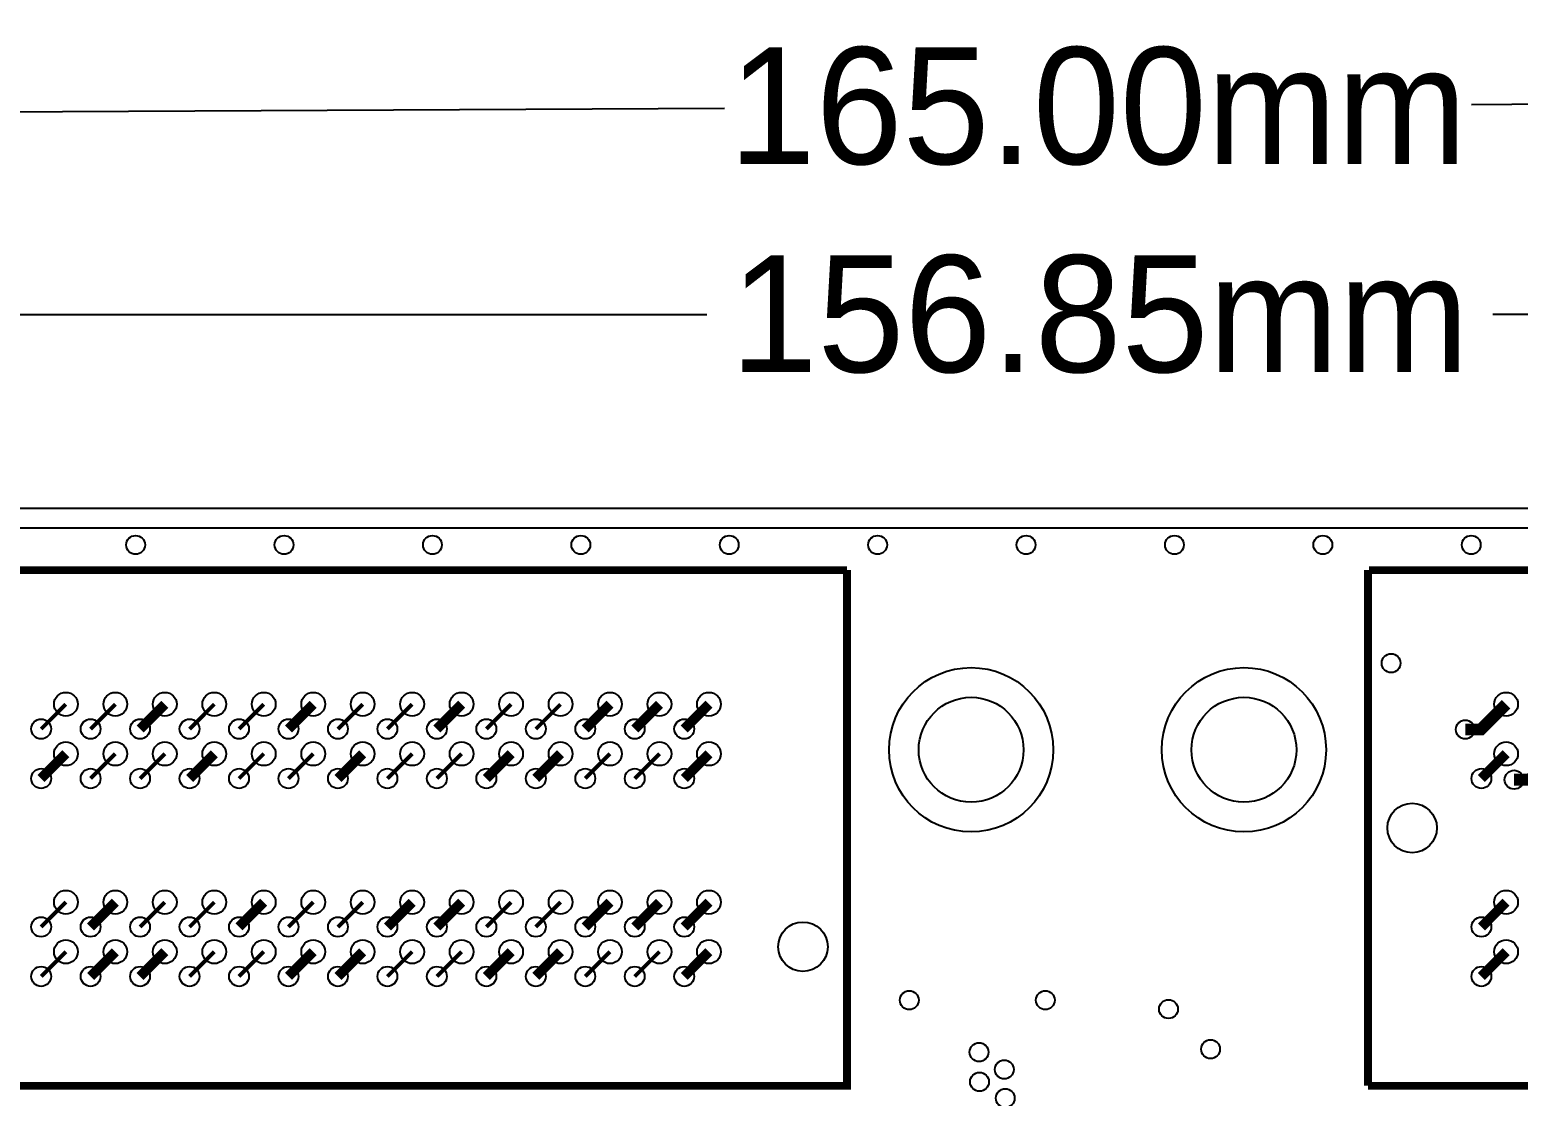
# Model space of a CAD drawing. Extents: x -17 to 168, y 0 to 127.
# Drawn here: x 55.02 to 93.23, y 99.91 to 127.28 of the extents above; entities that cross this region are included whole.
import ezdxf

# ---------------------------------------------------------------- set-up
doc = ezdxf.new("R2010")
doc.units = 0
doc.header["$MEASUREMENT"] = 0
doc.layers.get('0').update_dxf_attribs({"linetype": 'CONTINUOUS'})
doc.layers.get('Defpoints').update_dxf_attribs({"linetype": 'CONTINUOUS'})
for name, color, linetype in [('BG_OUTLINE', 130, 'CONTINUOUS'), ('ET_TOP', 123, 'CONTINUOUS'), ('PG_SILKSCREEN_TOP', 123, 'CONTINUOUS'), ('PIN_TOP', 4, 'CONTINUOUS'), ('RKI_ALL', 140, 'CONTINUOUS'), ('VC_TOP', 131, 'CONTINUOUS')]:
    doc.layers.add(name, color=color, linetype=linetype)
doc.dimstyles.get("Standard").update_dxf_attribs({"dimtxt": 0.18, "dimasz": 0.18, "dimexe": 0.18, "dimexo": 0.0625, "dimgap": 0.09, "dimtad": 0, "dimtih": 1, "dimtoh": 1, "dimdec": 4, "dimzin": 0, "dimdsep": 46, "dimtxsty": 'STANDARD', "dimcen": 0.09, "dimadec": 0, "dimazin": 0, "dimtfac": 1, "dimtdec": 4, "dimtofl": 0, "dimtmove": 0, "dimatfit": 3, "dimfxl": 1, "dimtolj": 1, "dimtzin": 0, "dimarcsym": 0})

# ---------------------------------------------------------------- blocks, each defined once
blk = doc.blocks.new('*D9')
at = {"layer": 'Defpoints', "color": 0, "linetype": 'Continuous', "transparency": 16777216}
for p in [(160.909, 119.971), (4.064, 110.936), (160.909, 110.936)]:
    blk.add_point(p, dxfattribs=at)
at = {"layer": 'VC_TOP', "color": 0, "linetype": 'Continuous', "lineweight": -2, "transparency": 16777216}
for p, q in [((4.064, 110.998), (4.064, 120.151)), ((160.909, 110.998), (160.909, 120.151)), ((7.064, 119.971), (72.396, 119.971)), ((157.909, 119.971), (92.576, 119.971))]:
    blk.add_line(p, q, dxfattribs=at)
at = {"layer": 'VC_TOP', "color": 0, "linetype": 'Continuous', "transparency": 16777216}
for points in [[(7.064, 120.471), (7.064, 119.471), (4.064, 119.971)], [(157.909, 120.471), (157.909, 119.471), (160.909, 119.971)]]:
    blk.add_solid(points, dxfattribs=at)
at = {"layer": 'VC_TOP', "color": 0, "linetype": 'Continuous', "transparency": 16777216, "insert": (82.486, 119.971), "char_height": 3, "attachment_point": 5}
blk.add_mtext('\\A1;156.85mm', dxfattribs=at)
blk = doc.blocks.new('*D10')
at = {"layer": 'Defpoints', "color": 0, "linetype": 'Continuous', "transparency": 16777216}
for p in [(164.94, 125.71), (165, 113.44), (0, 112.639)]:
    blk.add_point(p, dxfattribs=at)
at = {"layer": 'VC_TOP', "color": 0, "linetype": 'Continuous', "lineweight": -2, "transparency": 16777216}
for p, q in [((164.999, 113.503), (164.939, 125.89)), ((161.94, 125.695), (92.03, 125.356)), ((0, 112.702), (-0.06, 125.089)), ((2.94, 124.924), (72.85, 125.263))]:
    blk.add_line(p, q, dxfattribs=at)
at = {"layer": 'VC_TOP', "color": 0, "linetype": 'Continuous', "transparency": 16777216}
for points in [[(161.938, 126.195), (161.943, 125.195), (164.94, 125.71)], [(2.938, 125.424), (2.943, 124.424), (-0.06, 124.909)]]:
    blk.add_solid(points, dxfattribs=at)
at = {"layer": 'VC_TOP', "color": 0, "linetype": 'Continuous', "transparency": 16777216, "insert": (82.44, 125.31), "char_height": 3, "attachment_point": 5}
blk.add_mtext('\\A1;165.00mm', dxfattribs=at)

msp = doc.modelspace()

# ---------------------------------------------------------------- linework, layer by layer
at = {"linetype": 'Continuous'}
for centre in [(79.1845, 108.802195), (86.188499, 108.802195)]:
    msp.add_circle(centre, 1.3462, dxfattribs=at)
at = {"layer": 'BG_OUTLINE'}
msp.add_lwpolyline([(2.029968, 114.999795), (163.344352, 114.999795)], dxfattribs=at)
at = {"layer": 'ET_TOP'}
for points, const_width in [([(58.4835, 109.970595), (57.8485, 109.335595)], 0.254), ([(62.2935, 109.970595), (61.6585, 109.335595)], 0.254), ([(66.1035, 109.970595), (65.4685, 109.335595)], 0.254), ([(69.9135, 109.970595), (69.2785, 109.335595)], 0.254), ([(71.1835, 109.970595), (70.5485, 109.335595)], 0.254), ([(72.4535, 109.970595), (71.8185, 109.335595)], 0.254), ([(92.919499, 109.970595), (92.271799, 109.322895), (91.8718, 109.322895)], 0.3048), ([(55.9435, 109.970595), (55.3085, 109.335595)], 0.1016), ([(57.2135, 109.970595), (56.5785, 109.335595)], 0.1016), ([(59.7535, 109.970595), (59.1185, 109.335595)], 0.1016), ([(61.0235, 109.970595), (60.3885, 109.335595)], 0.1016), ([(63.5635, 109.970595), (62.9285, 109.335595)], 0.1016), ([(64.8335, 109.970595), (64.1985, 109.335595)], 0.1016), ([(67.3735, 109.970595), (66.7385, 109.335595)], 0.1016), ([(68.6435, 109.970595), (68.0085, 109.335595)], 0.1016), ([(55.9435, 108.700595), (55.3085, 108.065595)], 0.254), ([(57.2135, 108.700595), (56.5785, 108.065595)], 0.1016), ([(58.4835, 108.700595), (57.8485, 108.065595)], 0.1016), ([(59.7535, 108.700595), (59.1185, 108.065595)], 0.254), ([(61.0235, 108.700595), (60.3885, 108.065595)], 0.1016), ([(62.2935, 108.700595), (61.6585, 108.065595)], 0.1016), ([(63.5635, 108.700595), (62.9285, 108.065595)], 0.254), ([(64.8335, 108.700595), (64.1985, 108.065595)], 0.1016), ([(66.1035, 108.700595), (65.4685, 108.065595)], 0.1016), ([(67.3735, 108.700595), (66.7385, 108.065595)], 0.254), ([(68.6435, 108.700595), (68.0085, 108.065595)], 0.254), ([(69.9135, 108.700595), (69.2785, 108.065595)], 0.1016), ([(71.1835, 108.700595), (70.5485, 108.065595)], 0.1016), ([(72.4535, 108.700595), (71.8185, 108.065595)], 0.254), ([(92.919499, 108.700595), (92.284499, 108.065595)], 0.254), ([(94.189499, 108.700595), (93.522698, 108.033795), (93.122801, 108.033795)], 0.3048), ([(55.9435, 104.890595), (55.3085, 104.255595)], 0.1016), ([(57.2135, 104.890595), (56.5785, 104.255595)], 0.254), ([(58.4835, 104.890595), (57.8485, 104.255595)], 0.1016), ([(59.7535, 104.890595), (59.1185, 104.255595)], 0.1016), ([(61.0235, 104.890595), (60.3885, 104.255595)], 0.254), ([(62.2935, 104.890595), (61.6585, 104.255595)], 0.1016), ([(63.5635, 104.890595), (62.9285, 104.255595)], 0.1016), ([(64.8335, 104.890595), (64.1985, 104.255595)], 0.254), ([(66.1035, 104.890595), (65.4685, 104.255595)], 0.254), ([(67.3735, 104.890595), (66.7385, 104.255595)], 0.1016), ([(68.6435, 104.890595), (68.0085, 104.255595)], 0.1016), ([(69.9135, 104.890595), (69.2785, 104.255595)], 0.254), ([(71.1835, 104.890595), (70.5485, 104.255595)], 0.254), ([(72.4535, 104.890595), (71.8185, 104.255595)], 0.254), ([(92.919499, 104.890595), (92.284499, 104.255595)], 0.254), ([(55.9435, 103.620595), (55.3085, 102.985595)], 0.1016), ([(57.2135, 103.620595), (56.5785, 102.985595)], 0.254), ([(58.4835, 103.620595), (57.8485, 102.985595)], 0.254), ([(59.7535, 103.620595), (59.1185, 102.985595)], 0.1016), ([(61.0235, 103.620595), (60.3885, 102.985595)], 0.1016), ([(62.2935, 103.620595), (61.6585, 102.985595)], 0.254), ([(63.5635, 103.620595), (62.9285, 102.985595)], 0.254), ([(64.8335, 103.620595), (64.1985, 102.985595)], 0.1016), ([(66.1035, 103.620595), (65.4685, 102.985595)], 0.1016), ([(67.3735, 103.620595), (66.7385, 102.985595)], 0.254), ([(68.6435, 103.620595), (68.0085, 102.985595)], 0.254), ([(69.9135, 103.620595), (69.2785, 102.985595)], 0.1016), ([(71.1835, 103.620595), (70.5485, 102.985595)], 0.1016), ([(72.4535, 103.620595), (71.8185, 102.985595)], 0.254), ([(92.919499, 103.620595), (92.284499, 102.985595)], 0.254)]:
    msp.add_lwpolyline(points, dxfattribs=dict(at, const_width=const_width))
at = {"layer": 'PG_SILKSCREEN_TOP', "const_width": 0.2032}
for points in [[(75.9968, 113.412295), (75.9968, 100.178895), (19.3802, 100.178895)], [(19.4056, 113.412295), (75.9968, 113.412295)], [(89.376199, 113.412295), (89.376199, 100.178895)], [(145.992799, 113.412295), (145.992799, 100.178895), (89.376199, 100.178895)], [(89.401599, 113.412295), (145.865799, 113.412295)]]:
    msp.add_lwpolyline(points, dxfattribs=at)
at = {"layer": 'PIN_TOP'}
for centre, radius in [((79.1845, 108.802195), 2.1082), ((86.188499, 108.802195), 2.1082), ((55.9435, 109.970595), 0.3048), ((57.2135, 109.970595), 0.3048), ((58.4835, 109.970595), 0.3048), ((59.7535, 109.970595), 0.3048), ((61.0235, 109.970595), 0.3048), ((62.2935, 109.970595), 0.3048), ((63.5635, 109.970595), 0.3048), ((64.8335, 109.970595), 0.3048), ((66.1035, 109.970595), 0.3048), ((67.3735, 109.970595), 0.3048), ((68.6435, 109.970595), 0.3048), ((69.9135, 109.970595), 0.3048), ((71.1835, 109.970595), 0.3048), ((72.4535, 109.970595), 0.3048), ((92.919499, 109.970595), 0.3048), ((55.9435, 108.700595), 0.3048), ((57.2135, 108.700595), 0.3048), ((58.4835, 108.700595), 0.3048), ((59.7535, 108.700595), 0.3048), ((61.0235, 108.700595), 0.3048), ((62.2935, 108.700595), 0.3048), ((63.5635, 108.700595), 0.3048), ((64.8335, 108.700595), 0.3048), ((66.1035, 108.700595), 0.3048), ((67.3735, 108.700595), 0.3048), ((68.6435, 108.700595), 0.3048), ((69.9135, 108.700595), 0.3048), ((71.1835, 108.700595), 0.3048), ((72.4535, 108.700595), 0.3048), ((92.919499, 108.700595), 0.3048), ((90.506499, 106.795595), 0.635), ((55.9435, 104.890595), 0.3048), ((57.2135, 104.890595), 0.3048), ((58.4835, 104.890595), 0.3048), ((59.7535, 104.890595), 0.3048), ((61.0235, 104.890595), 0.3048), ((62.2935, 104.890595), 0.3048), ((63.5635, 104.890595), 0.3048), ((64.8335, 104.890595), 0.3048), ((66.1035, 104.890595), 0.3048), ((67.3735, 104.890595), 0.3048), ((68.6435, 104.890595), 0.3048), ((69.9135, 104.890595), 0.3048), ((71.1835, 104.890595), 0.3048), ((72.4535, 104.890595), 0.3048), ((92.919499, 104.890595), 0.3048), ((74.8665, 103.747595), 0.635), ((55.9435, 103.620595), 0.3048), ((57.2135, 103.620595), 0.3048), ((58.4835, 103.620595), 0.3048), ((59.7535, 103.620595), 0.3048), ((61.0235, 103.620595), 0.3048), ((62.2935, 103.620595), 0.3048), ((63.5635, 103.620595), 0.3048), ((64.8335, 103.620595), 0.3048), ((66.1035, 103.620595), 0.3048), ((67.3735, 103.620595), 0.3048), ((68.6435, 103.620595), 0.3048), ((69.9135, 103.620595), 0.3048), ((71.1835, 103.620595), 0.3048), ((72.4535, 103.620595), 0.3048), ((92.919499, 103.620595), 0.3048)]:
    msp.add_circle(centre, radius, dxfattribs=at)
at = {"layer": 'RKI_ALL'}
msp.add_lwpolyline([(1.538478, 0.508), (163.357001, 0.508, 0.409108), (164.491695, 1.662684), (164.491695, 113.370131, 0.402936), (163.32581, 114.491795), (2.225802, 114.491795, 0.392301), (0.508, 112.639348), (0.508, 1.476756, 0.396248)], format="xyb", close=True, dxfattribs=at)
at = {"layer": 'VC_TOP'}
for centre, radius in [((57.7342, 114.059995), 0.2413), ((61.5442, 114.059995), 0.2413), ((65.3542, 114.059995), 0.2413), ((69.1642, 114.059995), 0.2413), ((72.9742, 114.059995), 0.2413), ((76.7842, 114.059995), 0.2413), ((80.5942, 114.059995), 0.2413), ((84.4042, 114.059995), 0.2413), ((88.2142, 114.059995), 0.2413), ((92.0242, 114.059995), 0.2413), ((89.9668, 111.024695), 0.2413), ((55.3085, 109.335595), 0.254), ((56.5785, 109.335595), 0.254), ((57.8485, 109.335595), 0.254), ((59.1185, 109.335595), 0.254), ((60.3885, 109.335595), 0.254), ((61.6585, 109.335595), 0.254), ((62.9285, 109.335595), 0.254), ((64.1985, 109.335595), 0.254), ((65.4685, 109.335595), 0.254), ((66.7385, 109.335595), 0.254), ((68.0085, 109.335595), 0.254), ((69.2785, 109.335595), 0.254), ((70.5485, 109.335595), 0.254), ((71.8185, 109.335595), 0.254), ((91.8718, 109.322895), 0.2413), ((55.3085, 108.065595), 0.254), ((56.5785, 108.065595), 0.254), ((57.8485, 108.065595), 0.254), ((59.1185, 108.065595), 0.254), ((60.3885, 108.065595), 0.254), ((61.6585, 108.065595), 0.254), ((62.9285, 108.065595), 0.254), ((64.1985, 108.065595), 0.254), ((65.4685, 108.065595), 0.254), ((66.7385, 108.065595), 0.254), ((68.0085, 108.065595), 0.254), ((69.2785, 108.065595), 0.254), ((70.5485, 108.065595), 0.254), ((71.8185, 108.065595), 0.254), ((92.284499, 108.065595), 0.254), ((93.122801, 108.033795), 0.2413), ((55.3085, 104.255595), 0.254), ((56.5785, 104.255595), 0.254), ((57.8485, 104.255595), 0.254), ((59.1185, 104.255595), 0.254), ((60.3885, 104.255595), 0.254), ((61.6585, 104.255595), 0.254), ((62.9285, 104.255595), 0.254), ((64.1985, 104.255595), 0.254), ((65.4685, 104.255595), 0.254), ((66.7385, 104.255595), 0.254), ((68.0085, 104.255595), 0.254), ((69.2785, 104.255595), 0.254), ((70.5485, 104.255595), 0.254), ((71.8185, 104.255595), 0.254), ((92.284499, 104.255595), 0.254), ((55.3085, 102.985595), 0.254), ((56.5785, 102.985595), 0.254), ((57.8485, 102.985595), 0.254), ((59.1185, 102.985595), 0.254), ((60.3885, 102.985595), 0.254), ((61.6585, 102.985595), 0.254), ((62.9285, 102.985595), 0.254), ((64.1985, 102.985595), 0.254), ((65.4685, 102.985595), 0.254), ((66.7385, 102.985595), 0.254), ((68.0085, 102.985595), 0.254), ((69.2785, 102.985595), 0.254), ((70.5485, 102.985595), 0.254), ((71.8185, 102.985595), 0.254), ((92.284499, 102.985595), 0.254), ((77.597, 102.375995), 0.2413), ((81.0895, 102.375995), 0.2413), ((84.2518, 102.147395), 0.2413), ((79.3877, 101.042495), 0.2413), ((85.3313, 101.118695), 0.2413), ((79.4004, 100.280495), 0.2413), ((80.0354, 100.597995), 0.2413), ((80.0608, 99.861395), 0.2413)]:
    msp.add_circle(centre, radius, dxfattribs=at)

# ---------------------------------------------------------------- dimensions: what is measured, and where the dimension line sits
at = {"layer": 'VC_TOP', "linetype": 'Continuous'}
dim = msp.add_aligned_dim(p1=(0, 112.639348), p2=(164.999695, 113.44021), distance=12.269916, dimstyle='Standard', override={"dimtxt": 3, "dimasz": 3, "dimdec": 2, "dimpost": 'mm'}, dxfattribs=at)
dim.commit()
dim.dimension.update_dxf_attribs({"geometry": '*D10', "text_midpoint": (82.440293, 125.30955)})
dim = msp.add_linear_dim(base=(160.909, 119.9713490821), p1=(4.064, 110.935795), p2=(160.909, 110.935795), dimstyle='Standard', override={"dimtxt": 3, "dimasz": 3, "dimdec": 2, "dimpost": 'mm'}, dxfattribs=at)
dim.commit()
dim.dimension.update_dxf_attribs({"geometry": '*D9', "text_midpoint": (82.4865, 119.9713490821)})

doc.saveas('drawing.dxf')
